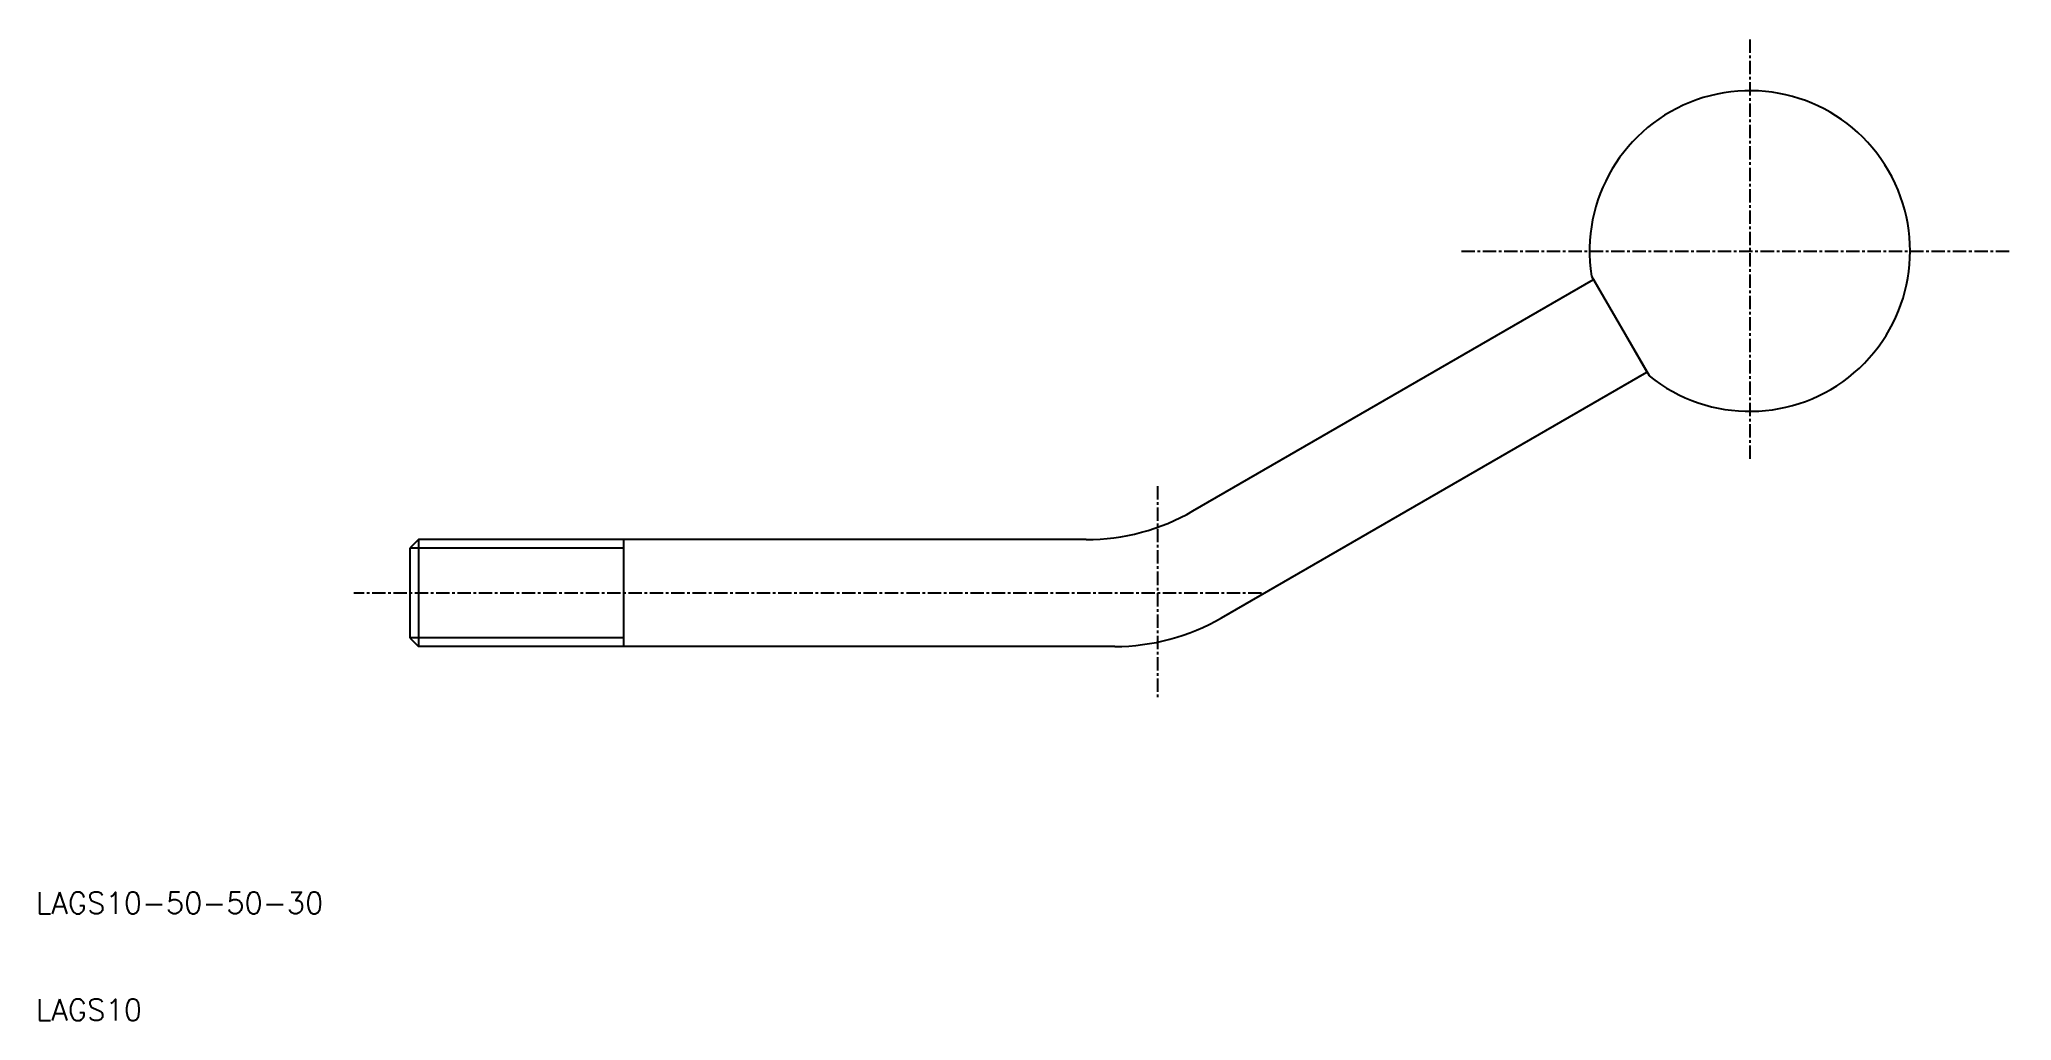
# Model space of a CAD drawing. Extents: x 10 to 195, y 10 to 102.
import ezdxf

# ---------------------------------------------------------------- set-up
doc = ezdxf.new("R2010")
doc.units = 0
doc.linetypes.add('CENTER', pattern=[2, 1.25, -0.25, 0.25, -0.25])
doc.layers.get('0').update_dxf_attribs({"linetype": 'CONTINUOUS'})
doc.layers.add('CENTER', color=1, linetype='CENTER')
doc.styles.get("Standard").update_dxf_attribs({"font": 'txt.shx'})

msp = doc.modelspace()

# ---------------------------------------------------------------- linework, layer by layer
at = {"color": 7, "linetype": 'CONTINUOUS'}
for p, q in [((155.61, 79.66), (160.99, 70.34)), ((118.3, 57.68), (155.8, 79.33)), ((155.8, 79.33), (160.8, 70.67)), ((120.98, 47.68), (160.8, 70.67)), ((45.81, 55), (45, 54.19)), ((45, 54.19), (45, 45.81)), ((65, 55), (45.81, 55)), ((45.81, 55), (45.81, 45)), ((65, 55), (65, 45)), ((108.3, 55), (65, 55)), ((45, 45.81), (45.81, 45)), ((65, 45), (45.81, 45)), ((110.98, 45), (65, 45))]:
    msp.add_line(p, q, dxfattribs=at)
at = {"color": 3, "linetype": 'CONTINUOUS'}
for p, q in [((65, 54.19), (45, 54.19)), ((65, 45.81), (45, 45.81))]:
    msp.add_line(p, q, dxfattribs=at)
at = {"color": 7, "linetype": 'CONTINUOUS'}
for centre, radius, start, end in [((170.43, 82), 15, 231.0395, 188.9605), ((108.3, 75), 20, 270, 300), ((110.98, 65), 20, 270, 300)]:
    msp.add_arc(centre, radius, start, end, dxfattribs=at)
at = {"layer": 'CENTER', "color": 1, "linetype": 'CENTER'}
for p, q in [((170.43, 101.8), (170.43, 62.55)), ((143.44, 82), (194.92, 82)), ((115, 60), (115, 40)), ((124.73, 50), (39.77, 50))]:
    msp.add_line(p, q, dxfattribs=at)

# ---------------------------------------------------------------- texts
at = {"color": 7, "linetype": 'CONTINUOUS'}
for s, p in [('LAGS10-50-50-30', (10, 20)), ('LAGS10', (10, 10))]:
    msp.add_text(s, height=2, dxfattribs=at).set_placement(p)

doc.saveas('drawing.dxf')
